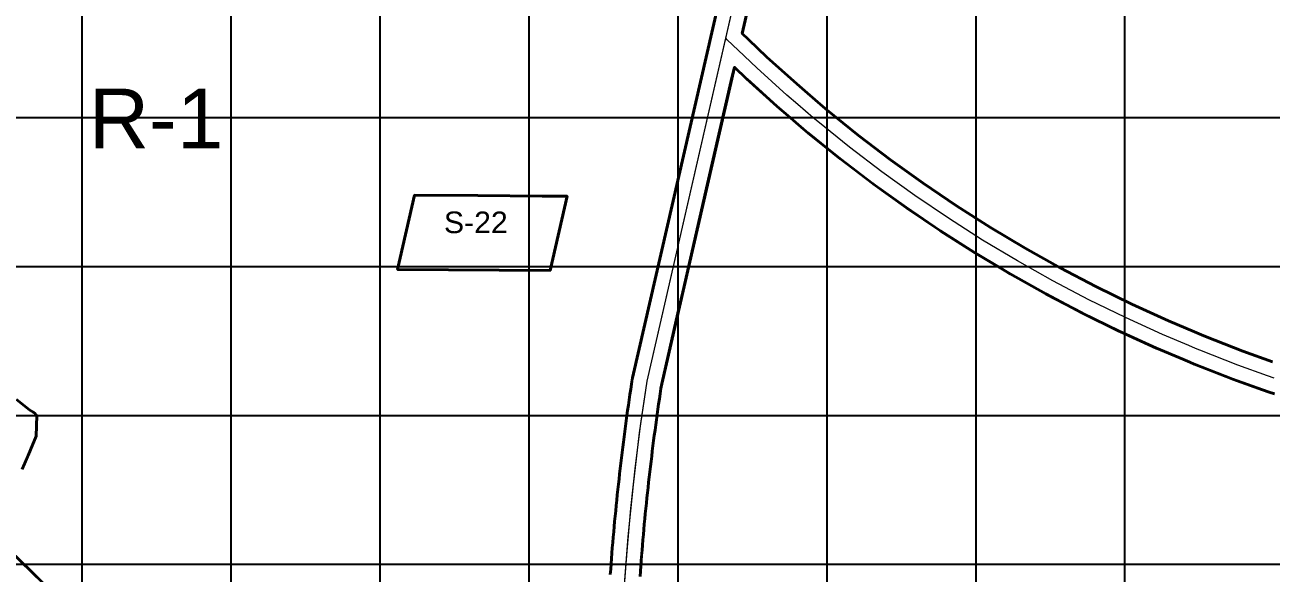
# Model space of a CAD drawing. Header units: millimetres. Extents: x 464536 to 476893, y 870501 to 881610.
# Drawn here: x 467462 to 468298, y 878994 to 879362 of the extents above; entities that cross this region are included whole.
import ezdxf
from ezdxf.enums import TextEntityAlignment as Align

# ---------------------------------------------------------------- set-up
doc = ezdxf.new("R2010")
doc.units = ezdxf.units.MM
for name, color, linetype, lineweight in [('Center_1', 7, 'Continuous', 5), ('Land Use Code', 7, 'Continuous', 35), ('Proposed Road Net work', 7, 'Continuous', 35), ('Recreational _ Environmental', 84, 'Continuous', 35), ('Residence', 50, 'Continuous', 35), ('Services', 170, 'Continuous', 35)]:
    doc.layers.add(name, color=color, linetype=linetype, lineweight=lineweight)
doc.layers.add('Grid1', color=7, linetype='Continuous')
doc.styles.add('Arial', font='arial.ttf')

msp = doc.modelspace()

# ---------------------------------------------------------------- linework, layer by layer
at = {"layer": 'Center_1'}
for points in [[(467878.69, 878637.34), (467878.14, 878640.92), (467874.27, 878668.37), (467870.87, 878695.89), (467867.95, 878723.46), (467865.46, 878751.58), (467863.47, 878779.75), (467861.98, 878807.94), (467860.81, 878843.04), (467860.42, 878878.15), (467860.79, 878913.27), (467861.93, 878948.37), (467863.85, 878983.44), (467866.53, 879018.46), (467869.97, 879053.41), (467874.18, 879088.27), (467879.16, 879123.04), (468123.19, 880186.33), (468299.48, 880971.27), (468382.53, 881287.12), (468396.57, 881340.52)], [(468300.14, 879125.04), (468295.74, 879126.58), (468275.7, 879133.76), (468250.28, 879143.68), (468247.37, 879144.9), (468242.8, 879146.84), (468225.14, 879154.3), (468200.32, 879165.63), (468175.82, 879177.64), (468151.66, 879190.33), (468127.87, 879203.69), (468104.46, 879217.71), (468081.45, 879232.37), (468058.86, 879247.67), (468036.7, 879263.6), (468015, 879280.14), (467993.77, 879297.28), (467990.75, 879299.86), (467980.38, 879308.72), (467973.02, 879315), (467952.78, 879333.3), (467940.39, 879345.14), (467933.06, 879352.16), (467931.99, 879353.23)]]:
    msp.add_lwpolyline(points, dxfattribs=at)
for points in [[(467931.99, 879353.23, 0), (468020.11, 879737.2, 0)], [(467878.69, 878637.34, 0), (467878.14, 878640.92, 0), (467874.27, 878668.37, 0), (467870.87, 878695.89, 0), (467867.95, 878723.46, 0), (467865.46, 878751.58, 0), (467863.47, 878779.75, 0), (467861.98, 878807.94, 0), (467860.97, 878836.65, 0), (467860.47, 878865.38, 0), (467860.49, 878894.12, 0), (467861.03, 878922.85, 0), (467862.08, 878951.56, 0), (467863.64, 878980.25, 0), (467865.72, 879008.91, 0), (467868.31, 879037.53, 0), (467871.42, 879066.1, 0), (467875.03, 879094.6, 0), (467879.16, 879123.04, 0), (467931.99, 879353.23, 0)], [(468300.14, 879125.04, 0), (468295.74, 879126.58, 0), (468275.7, 879133.76, 0), (468250.28, 879143.68, 0), (468247.37, 879144.9, 0), (468242.8, 879146.84, 0), (468225.14, 879154.3, 0), (468200.32, 879165.63, 0), (468175.82, 879177.64, 0), (468151.66, 879190.33, 0), (468127.87, 879203.69, 0), (468104.46, 879217.71, 0), (468081.45, 879232.37, 0), (468058.86, 879247.67, 0), (468036.7, 879263.6, 0), (468015, 879280.14, 0), (467993.77, 879297.28, 0), (467990.75, 879299.86, 0), (467980.38, 879308.72, 0), (467973.02, 879315, 0), (467952.78, 879333.3, 0), (467940.39, 879345.14, 0), (467933.06, 879352.16, 0), (467931.99, 879353.23, 0)]]:
    msp.add_polyline3d(points, dxfattribs=at)
at = {"layer": 'Grid1'}
for p, q in [((467500, 870600), (467500, 881600)), ((467600, 870600), (467600, 881600)), ((467700, 870600), (467700, 881600)), ((467800, 870600), (467800, 881600)), ((467900, 870600), (467900, 881600)), ((468000, 870600), (468000, 881600)), ((468100, 870600), (468100, 881600)), ((468200, 870600), (468200, 881600)), ((464700, 879300), (472600, 879300)), ((464700, 879200), (472600, 879200)), ((464700, 879100), (472600, 879100)), ((464700, 879000), (472600, 879000))]:
    msp.add_line(p, q, dxfattribs=at)
at = {"layer": 'Proposed Road Net work'}
for points in [[(467854.49, 878993.21, 0), (467854.75, 878996.77, 0), (467855.01, 879000.33, 0), (467855.29, 879003.9, 0), (467855.57, 879007.46, 0), (467855.86, 879011.02, 0), (467856.16, 879014.58, 0), (467856.46, 879018.14, 0), (467856.77, 879021.7, 0), (467857.1, 879025.26, 0), (467857.42, 879028.82, 0), (467857.76, 879032.38, 0), (467858.11, 879035.93, 0), (467858.46, 879039.49, 0), (467858.82, 879043.05, 0), (467859.19, 879046.6, 0), (467859.56, 879050.15, 0), (467859.95, 879053.71, 0), (467860.34, 879057.26, 0), (467860.74, 879060.81, 0), (467861.15, 879064.36, 0), (467861.56, 879067.91, 0), (467861.98, 879071.46, 0), (467862.41, 879075.01, 0), (467862.85, 879078.55, 0), (467863.3, 879082.1, 0), (467863.76, 879085.64, 0), (467864.22, 879089.19, 0), (467864.69, 879092.73, 0), (467865.17, 879096.27, 0), (467865.65, 879099.81, 0), (467866.15, 879103.35, 0), (467866.65, 879106.89, 0), (467867.16, 879110.43, 0), (467867.68, 879113.96, 0), (467868.2, 879117.5, 0), (467868.73, 879121.03, 0), (467869.29, 879124.66, 0), (467869.41, 879125.28, 0), (468007.64, 879727.58, 0)], [(467854.49, 878993.21, 0), (467854.75, 878996.77, 0), (467855.01, 879000.33, 0), (467855.29, 879003.9, 0), (467855.57, 879007.46, 0), (467855.86, 879011.02, 0), (467856.16, 879014.58, 0), (467856.46, 879018.14, 0), (467856.77, 879021.7, 0), (467857.1, 879025.26, 0), (467857.42, 879028.82, 0), (467857.76, 879032.38, 0), (467858.11, 879035.93, 0), (467858.46, 879039.49, 0), (467858.82, 879043.05, 0), (467859.19, 879046.6, 0), (467859.56, 879050.15, 0), (467859.95, 879053.71, 0), (467860.34, 879057.26, 0), (467860.74, 879060.81, 0), (467861.15, 879064.36, 0), (467861.56, 879067.91, 0), (467861.98, 879071.46, 0), (467862.41, 879075.01, 0), (467862.85, 879078.55, 0), (467863.3, 879082.1, 0), (467863.76, 879085.64, 0), (467864.22, 879089.19, 0), (467864.69, 879092.73, 0), (467865.17, 879096.27, 0), (467865.65, 879099.81, 0), (467866.15, 879103.35, 0), (467866.65, 879106.89, 0), (467867.16, 879110.43, 0), (467867.68, 879113.96, 0), (467868.2, 879117.5, 0), (467868.73, 879121.03, 0), (467869.29, 879124.66, 0), (467869.41, 879125.28, 0), (468007.64, 879727.58, 0)], [(468028.05, 879726.92, 0), (467943, 879356.49, 0), (467947.3, 879352.37, 0), (467959.59, 879340.63, 0), (467979.63, 879322.52, 0), (467986.88, 879316.32, 0), (467997.24, 879307.47, 0), (468000.16, 879304.97, 0), (468021.17, 879288.01, 0), (468042.65, 879271.64, 0), (468064.58, 879255.88, 0), (468086.94, 879240.73, 0), (468109.72, 879226.21, 0), (468132.89, 879212.34, 0), (468156.44, 879199.12, 0), (468180.35, 879186.55, 0), (468204.59, 879174.67, 0), (468229.17, 879163.46, 0), (468246.69, 879156.05, 0), (468251.27, 879154.12, 0), (468254.04, 879152.94, 0), (468279.2, 879143.12, 0), (468299.07, 879136, 0)], [(468028.05, 879726.92, 0), (467943, 879356.49, 0), (467947.3, 879352.37, 0), (467959.59, 879340.63, 0), (467979.63, 879322.52, 0), (467986.88, 879316.32, 0), (467997.24, 879307.47, 0), (468000.16, 879304.97, 0), (468021.17, 879288.01, 0), (468042.65, 879271.64, 0), (468064.58, 879255.88, 0), (468086.94, 879240.73, 0), (468109.72, 879226.21, 0), (468132.89, 879212.34, 0), (468156.44, 879199.12, 0), (468180.35, 879186.55, 0), (468204.59, 879174.67, 0), (468229.17, 879163.46, 0), (468246.69, 879156.05, 0), (468251.27, 879154.12, 0), (468254.04, 879152.94, 0), (468279.2, 879143.12, 0), (468299.07, 879136, 0)], [(468300.39, 879114.36, 0), (468296.84, 879115.6, 0), (468292.4, 879117.15, 0), (468272.22, 879124.38, 0), (468246.51, 879134.41, 0), (468243.48, 879135.69, 0), (468238.9, 879137.63, 0), (468221.12, 879145.15, 0), (468196.04, 879156.59, 0), (468171.29, 879168.72, 0), (468146.89, 879181.54, 0), (468122.86, 879195.03, 0), (468099.2, 879209.2, 0), (468075.96, 879224.02, 0), (468053.14, 879239.48, 0), (468030.76, 879255.57, 0), (468008.83, 879272.27, 0), (467987.37, 879289.6, 0), (467984.25, 879292.26, 0), (467973.89, 879301.11, 0), (467966.42, 879307.49, 0), (467945.97, 879325.98, 0), (467937.79, 879333.8, 0), (467888.99, 879121.16, 0), (467888.51, 879118.03, 0), (467887.98, 879114.54, 0), (467887.46, 879111.04, 0), (467886.95, 879107.55, 0), (467886.45, 879104.06, 0), (467885.95, 879100.56, 0), (467885.46, 879097.07, 0), (467884.98, 879093.57, 0), (467884.51, 879090.08, 0), (467884.05, 879086.58, 0), (467883.59, 879083.08, 0), (467883.14, 879079.58, 0), (467882.7, 879076.07, 0), (467882.27, 879072.57, 0), (467881.84, 879069.07, 0), (467881.42, 879065.56, 0), (467881.01, 879062.06, 0), (467880.61, 879058.55, 0), (467880.21, 879055.05, 0), (467879.83, 879051.54, 0), (467879.45, 879048.03, 0), (467879.08, 879044.52, 0), (467878.71, 879041.01, 0), (467878.36, 879037.5, 0), (467878.01, 879033.98, 0), (467877.67, 879030.47, 0), (467877.34, 879026.96, 0), (467877.01, 879023.44, 0), (467876.7, 879019.93, 0), (467876.39, 879016.41, 0), (467876.08, 879012.9, 0), (467875.79, 879009.38, 0), (467875.51, 879005.86, 0), (467875.23, 879002.34, 0), (467874.96, 878998.82, 0), (467874.7, 878995.3, 0), (467874.44, 878991.78, 0)], [(468300.39, 879114.36, 0), (468296.84, 879115.6, 0), (468292.4, 879117.15, 0), (468272.22, 879124.38, 0), (468246.51, 879134.41, 0), (468243.48, 879135.69, 0), (468238.9, 879137.63, 0), (468221.12, 879145.15, 0), (468196.04, 879156.59, 0), (468171.29, 879168.72, 0), (468146.89, 879181.54, 0), (468122.86, 879195.03, 0), (468099.2, 879209.2, 0), (468075.96, 879224.02, 0), (468053.14, 879239.48, 0), (468030.76, 879255.57, 0), (468008.83, 879272.27, 0), (467987.37, 879289.6, 0), (467984.25, 879292.26, 0), (467973.89, 879301.11, 0), (467966.42, 879307.49, 0), (467945.97, 879325.98, 0), (467937.79, 879333.8, 0), (467888.99, 879121.16, 0), (467888.51, 879118.03, 0), (467887.98, 879114.54, 0), (467887.46, 879111.04, 0), (467886.95, 879107.55, 0), (467886.45, 879104.06, 0), (467885.95, 879100.56, 0), (467885.46, 879097.07, 0), (467884.98, 879093.57, 0), (467884.51, 879090.08, 0), (467884.05, 879086.58, 0), (467883.59, 879083.08, 0), (467883.14, 879079.58, 0), (467882.7, 879076.07, 0), (467882.27, 879072.57, 0), (467881.84, 879069.07, 0), (467881.42, 879065.56, 0), (467881.01, 879062.06, 0), (467880.61, 879058.55, 0), (467880.21, 879055.05, 0), (467879.83, 879051.54, 0), (467879.45, 879048.03, 0), (467879.08, 879044.52, 0), (467878.71, 879041.01, 0), (467878.36, 879037.5, 0), (467878.01, 879033.98, 0), (467877.67, 879030.47, 0), (467877.34, 879026.96, 0), (467877.01, 879023.44, 0), (467876.7, 879019.93, 0), (467876.39, 879016.41, 0), (467876.08, 879012.9, 0), (467875.79, 879009.38, 0), (467875.51, 879005.86, 0), (467875.23, 879002.34, 0), (467874.96, 878998.82, 0), (467874.7, 878995.3, 0), (467874.44, 878991.78, 0)], [(467302.58, 879153.26, 0), (467577.25, 878887.14, 0)], [(467302.58, 879153.26, 0), (467577.25, 878887.14, 0)]]:
    msp.add_polyline3d(points, dxfattribs=at)
at = {"layer": 'Recreational _ Environmental'}
msp.add_polyline3d([(467455.8, 879110.55, 0), (467464.92, 879103.45, 0), (467466.43, 879102.62, 0), (467467.03, 879102.26, 0), (467467.6, 879101.85, 0), (467468.15, 879101.4, 0), (467468.66, 879100.91, 0), (467469.13, 879100.4, 0), (467469.57, 879099.84, 0), (467469.04, 879085.92, 0), (467465.33, 879076.89, 0), (467464.82, 879075.72, 0), (467459.63, 879063.79, 0)], dxfattribs=at)
at = {"layer": 'Residence'}
msp.add_lwpolyline([(467874.44, 878991.78), (467874.7, 878995.3), (467874.96, 878998.82), (467875.23, 879002.34), (467875.79, 879009.38), (467876.08, 879012.9), (467876.39, 879016.41), (467876.7, 879019.93), (467877.01, 879023.44), (467877.34, 879026.96), (467877.67, 879030.47), (467878.01, 879033.98), (467878.36, 879037.5), (467878.71, 879041.01), (467879.08, 879044.52), (467879.45, 879048.03), (467879.83, 879051.54), (467880.21, 879055.05), (467880.61, 879058.55), (467881.01, 879062.06), (467881.42, 879065.56), (467881.84, 879069.07), (467882.27, 879072.57), (467882.7, 879076.07), (467883.14, 879079.58), (467883.59, 879083.08), (467884.05, 879086.58), (467884.51, 879090.08), (467884.98, 879093.57), (467885.46, 879097.07), (467885.95, 879100.56), (467886.45, 879104.06), (467886.95, 879107.55), (467887.46, 879111.04), (467887.98, 879114.54), (467888.51, 879118.03), (467888.99, 879121.16), (467899.87, 879168.58), (467903.11, 879182.69), (467919.8, 879255.42), (467936.38, 879327.64), (467937.79, 879333.8), (467945.87, 879326.07), (467946.08, 879325.88), (467966.32, 879307.59), (467966.53, 879307.4), (467973.89, 879301.11), (467984.25, 879292.26), (467987.31, 879289.65), (467987.49, 879289.5), (468008.72, 879272.36), (468008.94, 879272.19), (468030.64, 879255.65), (468030.87, 879255.48), (468053.02, 879239.55), (468053.25, 879239.4), (468075.84, 879224.09), (468076.08, 879223.94), (468099.09, 879209.27), (468099.32, 879209.13), (468117.74, 879198.09), (468122.73, 879195.11), (468122.92, 879195), (468146.77, 879181.61), (468147.01, 879181.47), (468171.17, 879168.78), (468171.42, 879168.66), (468195.92, 879156.65), (468196.17, 879156.53), (468202.37, 879153.7), (468220.99, 879145.2), (468221.25, 879145.09), (468238.9, 879137.63), (468243.48, 879135.69), (468246.38, 879134.47), (468246.64, 879134.36), (468272.06, 879124.44), (468272.3, 879124.35), (468292.4, 879117.15), (468296.84, 879115.6), (468300.29, 879114.39)], dxfattribs=at)
for points in [[(468007.64, 879727.58, 0), (467869.41, 879125.28, 0), (467869.31, 879124.78, 0), (467869.27, 879124.55, 0), (467868.73, 879121.03, 0), (467868.2, 879117.5, 0), (467867.68, 879113.96, 0), (467867.16, 879110.43, 0), (467866.65, 879106.89, 0), (467866.15, 879103.35, 0), (467865.65, 879099.81, 0), (467865.17, 879096.27, 0), (467864.69, 879092.73, 0), (467864.22, 879089.19, 0), (467863.76, 879085.64, 0), (467863.3, 879082.1, 0), (467862.85, 879078.55, 0), (467862.41, 879075.01, 0), (467861.98, 879071.46, 0), (467861.56, 879067.91, 0), (467861.15, 879064.36, 0), (467860.74, 879060.81, 0), (467860.34, 879057.26, 0), (467859.95, 879053.71, 0), (467859.56, 879050.15, 0), (467859.19, 879046.6, 0), (467858.82, 879043.05, 0), (467858.46, 879039.49, 0), (467858.11, 879035.93, 0), (467857.76, 879032.38, 0), (467857.42, 879028.82, 0), (467857.1, 879025.26, 0), (467856.77, 879021.7, 0), (467856.46, 879018.14, 0), (467856.16, 879014.58, 0), (467855.86, 879011.02, 0), (467855.57, 879007.46, 0), (467855.29, 879003.9, 0), (467855.01, 879000.33, 0), (467854.75, 878996.77, 0), (467854.49, 878993.21, 0)], [(468299.07, 879136, 0), (468279.2, 879143.12, 0), (468254.04, 879152.94, 0), (468251.27, 879154.12, 0), (468246.69, 879156.05, 0), (468229.17, 879163.46, 0), (468204.59, 879174.67, 0), (468180.35, 879186.55, 0), (468156.44, 879199.12, 0), (468132.89, 879212.34, 0), (468109.72, 879226.21, 0), (468086.94, 879240.73, 0), (468064.58, 879255.88, 0), (468042.65, 879271.64, 0), (468021.17, 879288.01, 0), (468000.16, 879304.97, 0), (467997.24, 879307.47, 0), (467986.88, 879316.32, 0), (467979.63, 879322.52, 0), (467959.59, 879340.63, 0), (467947.3, 879352.37, 0), (467943, 879356.49, 0), (468028.01, 879726.9, 0)], [(467477.69, 878983.6, 0), (467465.62, 878995.29, 0), (467302.58, 879153.26, 0)], [(467459.63, 879063.79, 0), (467463, 879071.55, 0), (467464.82, 879075.72, 0), (467465.33, 879076.89, 0), (467469.04, 879085.92, 0), (467469.57, 879099.84, 0), (467469.13, 879100.4, 0), (467468.66, 879100.91, 0), (467468.15, 879101.4, 0), (467467.6, 879101.85, 0), (467467.03, 879102.26, 0), (467466.43, 879102.62, 0), (467464.92, 879103.45, 0), (467455.8, 879110.55, 0)]]:
    msp.add_polyline3d(points, dxfattribs=at)
msp.add_polyline3d([(467711.66, 879197.88, 0), (467814.11, 879197.26, 0), (467825.57, 879247.19, 0), (467814.42, 879247.26, 0), (467808.82, 879247.29, 0), (467765.68, 879247.56, 0), (467723.11, 879247.81, 0)], close=True, dxfattribs=at)
at = {"layer": 'Services'}
msp.add_lwpolyline([(467825.57, 879247.19), (467814.11, 879197.26), (467711.66, 879197.88), (467723.11, 879247.81), (467765.68, 879247.56), (467808.82, 879247.29), (467814.42, 879247.26)], close=True, dxfattribs=at)

# ---------------------------------------------------------------- texts
at = {"layer": 'Land Use Code', "color": 7, "true_color": 0xffffff, "style": 'Arial'}
for s, height, p in [('R-1', 40.076, (467549.57, 879267.29)), ('S-22', 14.512, (467764.23, 879218))]:
    msp.add_text(s, height=height, dxfattribs=at).set_placement(p, align=Align.BOTTOM_CENTER)

doc.saveas('drawing.dxf')
